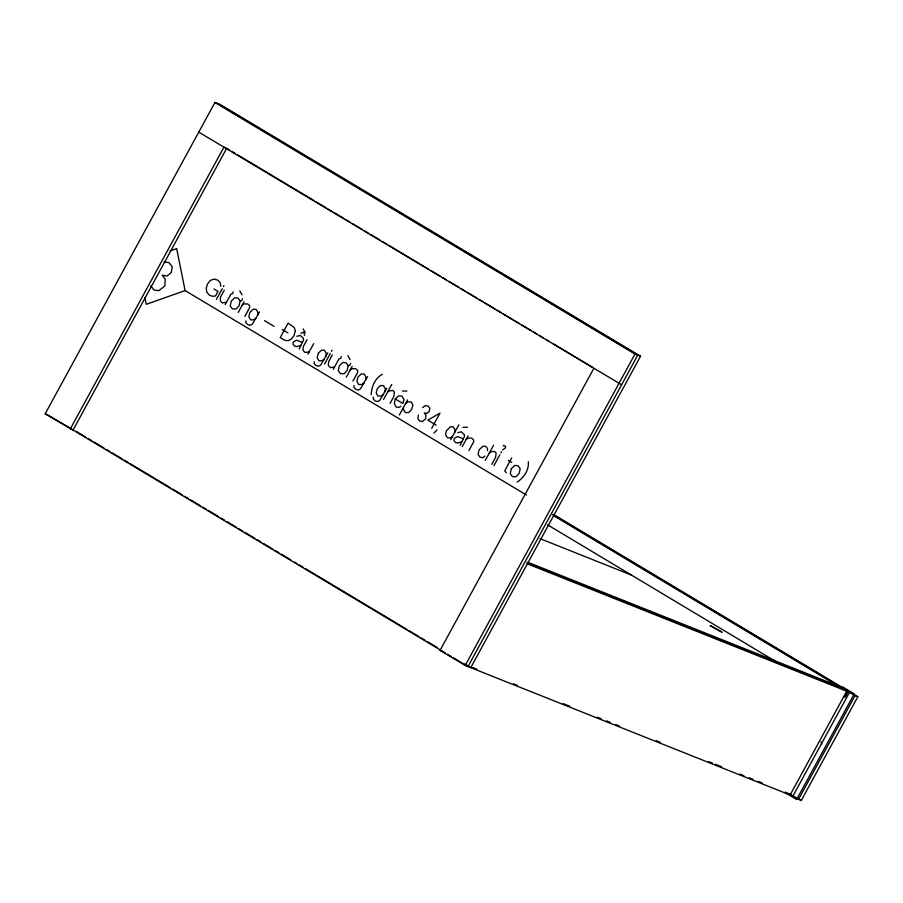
<?xml version="1.0" encoding="UTF-8"?>
<svg xmlns="http://www.w3.org/2000/svg" width="903" height="903" viewBox="0 0 903 903"><rect width="100%" height="100%" fill="white"/><g stroke="black" fill="none" stroke-linecap="round" stroke-linejoin="round"><path stroke-width="1.35" d="M257.739 315.147L257.784 312.099L256.068 309.323L253.133 309.289L249.939 312.28L248.822 316.671L250.594 319.843L253.72 319.764L256.046 318.251M326.073 356.064L326.118 353.028L324.403 350.251L321.479 350.217L318.274 353.208L317.156 357.599L318.928 360.76L322.055 360.692L324.38 359.18M365.817 379.858L365.85 376.822L364.146 374.045L361.211 374.011L358.017 377.002L356.888 381.393L358.672 384.565L361.798 384.486L364.112 382.974M385.118 391.428L385.163 388.38L383.459 385.604L380.524 385.581L377.33 388.572L376.201 392.952L377.973 396.124L381.1 396.045L383.425 394.543M487.451 450.653L487.53 448.633L485.916 446.511L483.263 446.082L479.177 449.649L478.048 454.186L480.012 457.223L482.823 457.719L484.843 456.06M233.256 291.838L232.477 293.735L230.92 294.13L225.197 304.616M242.512 298.69L241.722 300.586L240.164 300.97L239.069 305.733L236.168 308.961L232.421 308.95L230.209 306.004L231.292 301.071L234.724 297.719L238.065 298.069L240.164 300.97M341.334 356.561L340.544 358.457L338.986 358.841L333.263 369.338M350.578 363.412L349.8 365.309L348.242 365.692L347.147 370.444L344.235 373.684L340.499 373.673L338.286 370.715L339.37 365.794L342.801 362.442L346.142 362.78L348.242 365.692M245.909 320.802L245.785 322.337L247.636 324.583L250.266 325.294L252.298 324.211L259.488 311.93M314.244 361.731L314.12 363.254L315.971 365.512L318.612 366.212L320.633 365.128L327.823 352.859M353.987 385.525L353.863 387.06L355.703 389.306L358.344 390.017L360.376 388.933L367.566 376.653M373.289 397.094L373.176 398.618L375.016 400.864L377.657 401.575L379.678 400.492L386.868 388.222M528.334 461.681C529.158 470.249 523.921 477.461 517.182 482.134M418.337 415.053L417.92 418.721L419.771 421.137L422.446 421.43L425.708 418.857L425.9 415.098L424.241 412.931L426.837 413.393L429.23 411.52L429.772 408.28L428.011 406.023L425.302 405.605L422.649 407.569M371.144 394.69C371.562 386.631 374.903 378.368 382.262 374.305M848.718 691.8L843.21 688.921L845.197 689.711M395.311 398.991L402.806 403.483L404.036 399.668L401.948 396.101L398.505 395.841L395.311 398.991L394.318 403.573L396.169 407.016L398.866 407.422L400.864 406.327M299.198 348.93L303.442 340.273L303.453 338.309L300.259 335.419L296.771 336.277M460.158 445.314L464.39 436.657L464.402 434.693L461.207 431.803L457.719 432.661M226.698 148.295L73.087 430.042L45.15 413.867L214.937 102.468L220.49 104.68L640.566 356.245L470.779 667.644L464.74 664.032M70.299 428.936L223.921 147.189L225.773 147.934M216.438 299.378L222.262 288.7M223.413 286.59L223.967 285.574M224.294 290.156L220.558 297.008L220.264 300.834L222.319 302.9L226.439 302.336M238.234 312.427L244.103 301.67M244.86 316.4L249.567 307.754L249.623 305.767L247.67 303.916L244.092 303.939L242.23 305.112M307.043 339.72L303.306 346.571L303.024 350.387L305.079 352.463L309.198 351.899M307.946 354.179L313.668 343.682M324.516 364.101L330.34 353.423M331.491 351.312L332.044 350.296M332.36 354.879L328.624 361.731L328.342 365.546L330.396 367.623L334.516 367.058M346.312 377.149L352.181 366.381M352.926 381.111L357.644 372.476L357.69 370.49L355.748 368.638L352.17 368.661L350.296 369.835M383.561 399.465L391.767 384.407M390.096 403.37L393.832 396.519L394.408 392.274L392.884 390.48L389.622 390.796L387.556 392.128M399.34 414.996L407.58 399.882M431.713 428.293L439.987 413.122L427.819 420.143L436.172 425.144M437.097 429.884L433.914 433.09M450.755 439.682L458.848 424.828M462.28 446.601L468.149 435.833M468.894 450.563L473.612 441.928L473.657 439.93L471.716 438.09L468.138 438.113L466.264 439.276M485.306 460.383L493.512 445.337M491.842 464.3L495.578 457.437L496.153 453.204L494.618 451.398L491.367 451.726L489.302 453.058M493.964 465.576L499.788 454.898M500.939 452.787L501.492 451.771M502.553 449.818L505.093 448.317L505.646 446.454L503.897 445.405L503.208 445.947M511.719 457.821L504.777 470.903L506.312 472.8M527.375 563.844L849.509 692.285L792.913 796.096L465.214 665.432L440.066 650.374L593.677 368.627M465.214 665.432L635.001 354.032L640.566 356.245M847.409 691.438L844.587 696.619L845.219 696.856L848.052 691.664M844.768 696.687L847.59 691.506M845.039 696.789L847.861 691.596M798.478 799.426L855.073 695.626L857.85 696.732L801.254 800.532L788.082 793.195M452.538 436.409L450.8 437.774L447.753 437.899L446.161 436.07L445.597 433.711L446.477 430.629L450.755 426.566L453.317 426.984L454.751 429.422L454.875 432.108M405.526 403.664L407.987 401.858L411.384 402.004L412.897 405.199L411.587 409.499L408.743 412.513L405.458 412.569L403.585 410.03L403.46 407.445M300.823 333.23L303.848 332.135L304.548 335.464M300.688 345.307L296.985 346.65L294.48 346.109L293.035 344.28L293.306 342.045L296.511 340.183L302.291 342.361M461.647 441.691L457.945 443.034L455.428 442.493L453.983 440.664L454.254 438.429L457.46 436.567L463.25 438.756M170.193 250.865L176.661 248.585L185.104 290.585L526.494 495.036M185.104 290.585L146.286 304.3L144.931 297.516M402.49 391.067L406.869 391.033M463.036 427.322L467.415 427.288M164.109 261.915L169.03 262.671L172.225 266.769L171.243 272.638L166.897 276.047L162.19 275.212L165.204 279.14L164.854 285.969L158.939 290.631L154.074 290.111L150.722 285.709M621.614 384.791L198.762 132.12M540.005 538.628L631.524 575.121L775.417 661.301M527.736 562.23L837.916 685.908M842.059 687.826L848.425 691.359M526.9 562.783L842.318 688.549M45.15 413.867L47.001 414.612M440.066 650.374L441.917 651.108M472.924 667.622L476.852 669.191M513.491 683.797L517.419 685.366M563.235 703.629L569.77 706.236M597.255 717.196L601.184 718.765M606.421 720.854L610.349 722.423M615.586 724.499L619.503 726.068M656.154 740.686L660.082 742.243M708.505 761.556L712.433 763.125M715.052 764.164L721.599 766.771M739.918 774.085L743.846 775.643M749.084 777.731L753.012 779.3M758.238 781.388L762.166 782.957M217.713 103.574L637.778 355.139L468.002 666.538L453.509 657.869M214.937 102.468L635.001 354.032M226.89 148.419L229.306 149.864M231.721 151.309L235.344 153.476M237.76 154.921L313.804 200.466M316.219 201.911L325.87 207.69M328.286 209.135L331.909 211.302M334.324 212.747L343.975 218.537M346.391 219.982L350.014 222.149M352.43 223.594L362.092 229.373M364.496 230.818L368.119 232.997M370.535 234.441L380.197 240.221M382.612 241.665L386.224 243.833M388.64 245.277L428.474 269.139M430.889 270.584L440.551 276.363M442.967 277.808L446.579 279.975M448.994 281.42L458.656 287.21M461.072 288.655L464.695 290.822M467.099 292.267L476.761 298.046M479.177 299.491L482.8 301.67M485.216 303.115L494.867 308.894M497.282 310.339L500.905 312.506M503.321 313.951L512.972 319.741M515.387 321.186L519.011 323.353M521.426 324.798L531.077 330.577M533.492 332.022L537.116 334.189M539.531 335.645L543.154 337.812M546.766 339.979L549.182 341.424M552.805 343.591L592.639 367.442M508.299 460.383L511.775 462.471M282.21 329.437L287.933 332.868M213.943 288.994L217.973 291.409L215.467 295.992L212.679 296.297L209.462 295.202L206.832 292.29L206.234 288.136L207.532 283.948L210.455 280.393L214.034 279.083L217.691 280.099L220.163 282.583L220.75 286.307M264.523 320.633L274.106 326.367M842.544 686.935L854.204 693.922L796.638 799.505L784.978 792.518M553.483 514.45L857.85 696.732M552.557 514.462L855.073 695.626M553.404 515.523L846.721 691.179L790.125 794.979L785.305 792.089M547.59 524.857L631.028 574.827M797.631 798.365L801.254 800.532M76.055 431.273L85.717 437.052M88.133 438.497L91.756 440.664M94.172 442.109L103.822 447.899M106.238 449.344L109.861 451.511M112.277 452.956L121.928 458.735M124.343 460.18L127.966 462.359M130.382 463.803L170.215 487.654M172.631 489.099L182.282 494.878M184.697 496.323L188.321 498.501M190.736 499.946L200.387 505.725M202.803 507.17L206.426 509.337M208.841 510.782L218.492 516.572M220.908 518.017L224.531 520.184M226.946 521.629L236.609 527.408M239.013 528.853L242.636 531.032M245.052 532.477L254.714 538.256M257.129 539.701L260.741 541.868M263.157 543.313L272.819 549.103M275.234 550.548L278.846 552.715M281.262 554.16L290.924 559.939M294.547 562.106L296.963 563.551M299.367 565.007L302.99 567.174M305.406 568.619L406.801 629.335M409.217 630.779L418.879 636.57M421.283 638.015L424.907 640.182M427.322 641.627L436.984 647.406M47.927 414.985L445.235 652.914M447.482 654.257L451.229 656.504M347.869 355.635L350.071 359.608M303.137 328.85L305.327 332.812M239.792 290.913L241.993 294.886M821.188 741.781L821.741 744.512M511.335 468.77L510.251 473.703L512.452 476.649L516.2 476.66L519.101 473.432L520.207 468.68L518.108 465.767L514.766 465.417L511.335 468.77M295.394 330.69L293.96 335.656L291.105 339.268L288.283 340.691L284.885 340.363L280.235 337.587L288.113 323.139L294.186 327.462L295.394 330.69M710.322 625.655L721.948 632.134L710.322 625.655"/></g></svg>
